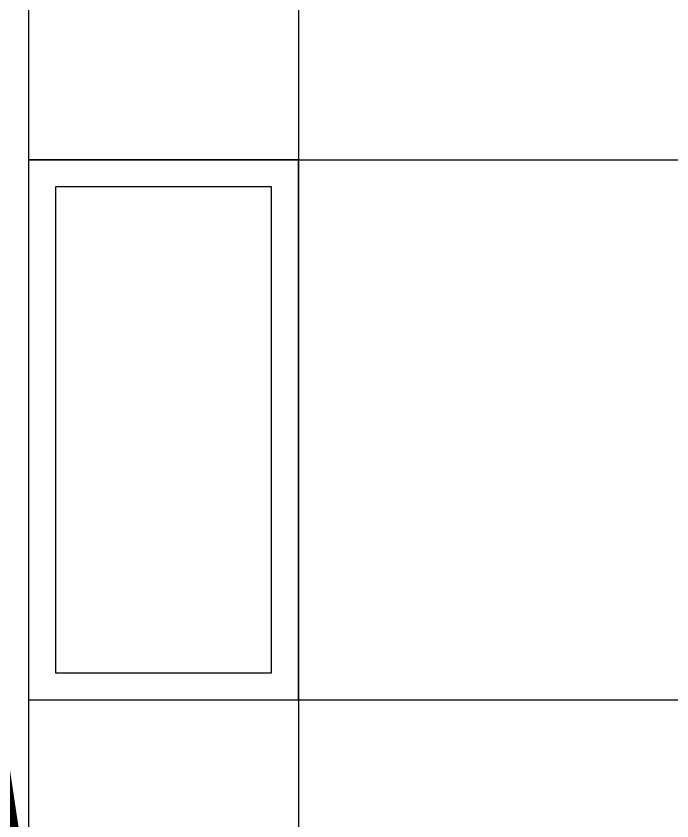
# Model space of a CAD drawing. Header units: inches. Extents: x 21 to 32698, y 13 to 3712.
# Drawn here: x 25461.82 to 25466.68, y 2597.17 to 2603.14 of the extents above; entities that cross this region are included whole.
import ezdxf

# ---------------------------------------------------------------- set-up
doc = ezdxf.new("R2010")
doc.units = ezdxf.units.IN
doc.header["$MEASUREMENT"] = 0
doc.linetypes.add('HIDDEN', pattern=[9.524999999999995, 6.349999999999998, -3.174999999999998])
for name, color, linetype, lineweight in [('Z_MİM_-KM-STEEL-09', 8, 'Continuous', 25), ('Z_MİM_00', 8, 'Continuous', 25), ('Z_MİM_MYM_MEMBRAN_', 8, 'HIDDEN', 25)]:
    doc.layers.add(name, color=color, linetype=linetype, lineweight=lineweight)

# ---------------------------------------------------------------- blocks, each defined once
blk = doc.blocks.new('-KM_AL. PARAPET KAPLAMA')
at = {"layer": 'Z_MİM_-KM-STEEL-09'}
for p, q in [((40.00579409874625, -33.80001103181167, -0.0067261619583276), (40.00579409874625, -20.89806063543256, 0.002425400318954)), ((44.00579409874626, -31.80001103181167, -0.0053389835015095), (44.00579409874626, -20.89806063543256, 0.002425400318954)), ((-12.79828749225271, -31.80001103181167, -0.0051059057360584), (57.49615588769666, -31.80001103182076, -0.005029029456211)), ((-14.79828749225271, -33.80001103181167, -0.0064930841928766), (57.49615588768211, -33.80001103182076, -0.0064162079130292))]:
    blk.add_line(p, q, dxfattribs=at)
at = {"layer": 'Z_MİM_-KM-STEEL-09', "elevation": 0.0058164717895275}
for points in [[(44.00579409874626, -31.80001103181167), (40.00579409874625, -31.80001103181167), (40.00579409874625, -33.80001103181167), (44.00579409874626, -33.80001103181167)], [(43.80579409874918, -32.00001103180876), (40.20579409875064, -32.00001103180876), (40.20579409875064, -33.6000110318073), (43.80579409874918, -33.6000110318073)]]:
    blk.add_lwpolyline(points, close=True, dxfattribs=at)
blk = doc.blocks.new('-KM_Çatı A Kesiti')
blk.add_blockref('-KM_AL. PARAPET KAPLAMA', (10.00671904560295, 0))

msp = doc.modelspace()

# ---------------------------------------------------------------- linework, layer by layer
at = {"layer": 'Z_MİM_MYM_MEMBRAN_', "ltscale": 20, "const_width": 0.08, "elevation": 0.0081374741032667}
msp.add_lwpolyline([(25460.51087771007, 2601.759868015373), (25460.62507487499, 2600.938416726114), (25460.68054889523, 2598.241237588923), (25461.52001406142, 2598.197884675419, -0.0273574381246744), (25461.67597397473, 2597.942345266956), (25464.05050924085, 2582.135884881513), (25469.26456516386, 2582.135884881513)], format="xyb", dxfattribs=at)

# ---------------------------------------------------------------- block references
at = {"layer": 'Z_MİM_00', "rotation": 270}
msp.add_blockref('-KM_Çatı A Kesiti', (25495.71356614938, 2652.083724848103), dxfattribs=at)

doc.saveas('drawing.dxf')
